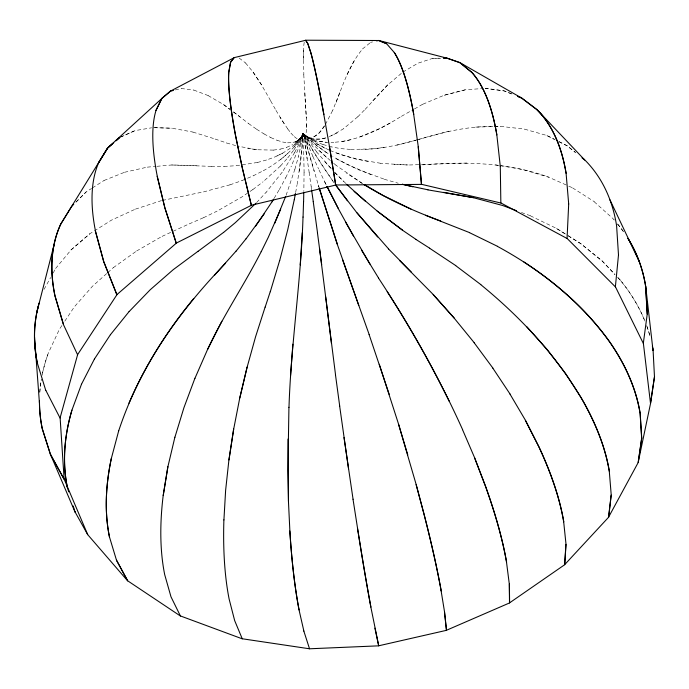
<?xml version="1.0" encoding="UTF-8"?>
<svg xmlns="http://www.w3.org/2000/svg" width="689" height="689" viewBox="0 0 689 689"><rect width="100%" height="100%" fill="white"/><g stroke="black" fill="none" stroke-linecap="round" stroke-linejoin="round"><path stroke-width="0.52" stroke-dasharray="3.44 2.58" d="M303.341 59.857L303.444 48.91M304.056 172.405L303.849 191.094M303.418 133.373L301.041 158.014L296.985 185.289M304.202 42.218L303.375 48.85L303.849 74.601M299.233 171.397L303.444 133.442L298.389 156.765M295.65 192.489L296.959 185.22M306.071 135.922L305.167 138.101L300.111 139.324L298.475 139.333L296.304 138.274M294.901 169.236L298.389 156.687M300.24 143.992L303.444 133.511M294.892 169.167L286.021 195.564M300.249 143.923L291.387 166.127M339.78 92.559L332.554 110.774M336.163 102.282C343.286 83.791 349.616 64.456 362.543 49.048M299.517 142.942L303.436 133.58M332.511 110.705L325.553 124.192M285.737 177.736L291.395 166.049M294.694 152.493L299.56 142.873M347.075 74.61L354.671 59.934M299.147 141.745L303.393 133.649M279.295 189.639L285.754 177.667M44.044 289.363L50.65 277.512M53.165 272.982L55.68 268.443M294.737 152.424L282.214 172.216M274.136 198.303L279.303 189.57M263.25 170.777C279.26 161.863 294.392 150.013 303.341 133.7M293.927 149.832L299.198 141.684M61.915 325.527L59.495 329.135L48.471 352.751A360.881 217.913 -3.8 0 0 42.253 374.351M64.809 321.152L74.317 306.881L92.386 286.348L107.114 273.188M324.441 125.863L319.024 133.055L313.021 137.412M324.485 125.923C320.488 132.822 313.9 139.807 305.106 138.058L305.615 137.499C307.837 122.676 305.201 107.527 304.839 92.627M303.272 133.744L299.482 139.247L300.258 138.119L296.52 141.865L291.886 144.983M282.257 172.147L266.04 192.42M287.701 157.927L293.988 149.771M293.97 147.041L299.129 140.487M55.602 268.495L71.088 249.883L89.846 233.752M365.153 109.37L387.778 84.73M280.466 165.989L287.761 157.867M294.832 144.328L299.56 139.221M256.627 202.566L266.075 192.352M298.768 139.85L301.248 137.206L303.117 133.778L300.18 138.127L296.434 141.874L298.768 139.85L295.676 141.693L291.886 142.683M372.827 100.766L387.804 84.816L402.083 72.75M357.746 116.889L365.127 109.301M75.928 202.118L86.177 191.887L91.62 188.433M76.023 202.084L86.271 191.852M280.526 165.937L263.017 181.853M357.712 116.811L343.768 128.542M107.828 272.56L113.315 267.651M71.01 249.926L89.768 233.804L111.463 220.144L135.492 209.094M280.69 159.443L287.873 153.346M294.909 144.302L289.234 148.97L282.679 153.147L275.187 156.816M362.492 48.971L370.57 42.417M252.846 189.561L263.069 181.793M113.254 267.711L136.689 250.934M252.906 189.501L241.761 197.045L217.001 211.187M343.794 128.619L331.176 135.905M92.421 187.899L104.099 180.458M341.873 141.503C363.379 137.878 383.136 127.809 401.403 116.26M402.876 72.087L417.904 63.224L432.589 58.401L440.615 58.134M136.637 250.994L162.122 236.31M401.403 116.346L413.546 109.405M414.485 108.957L422.891 104.125M390.336 122.918L379.673 128.593L359.727 136.99M337.317 132.839L329.264 136.603M253.087 175.884L263.319 170.726M282.766 153.122L275.273 156.791L266.755 159.943M203.444 217.75L217.061 211.135M162.07 236.37L189.242 223.847M286.521 147.412L291.972 144.974M120.816 136.939L135.027 130.617L151.606 127.809M119.972 137.352L135.122 130.609M189.191 223.908L203.505 217.69M241.985 180.596L253.156 175.841M422.891 104.203L444.224 95.203L465.118 89.803L483.101 88.502M104.013 180.492L124.623 172.241M313.323 139.583L306.527 136.319C313.159 140.168 321.393 139.858 328.334 137.025M229.971 184.859L242.054 180.552M135.423 209.137L161.493 200.594M230.048 184.816L203.419 191.938M415.786 140.203C397.966 145.457 379.561 149.022 360.967 149.616M416.759 139.919L449.865 130.944M417.706 139.712L396.812 145.146M418.679 139.428C442.984 132.202 467.96 126.027 493.488 126.526M280.345 149.134L286.607 147.403M257.402 162.492L266.841 159.908M444.233 95.28L465.118 89.889M175.29 89.94L181.276 88.502M370.518 42.339L372.594 41.934M124.537 172.276L147.368 167.117M162.44 200.421L203.488 191.887M350.529 139.798L341.882 141.581L333.812 142.339M325.441 137.989L320.101 139.049L315.157 139.092M257.479 162.466L236 165.756M273.352 150.116L280.432 149.125M384.264 147.386L372.293 148.867L350.348 149.487M147.282 167.151L155.903 166.368M156.885 166.307L171.905 164.964L197.829 165.644M422.684 164.86C464.997 161.321 508.404 162.501 548.728 177.133M224.028 166.411L236.086 165.73M466.987 163.026L408.052 165.033L380.621 163.362M494.53 126.5L500.8 126.328M475.703 127.095L493.462 126.612M494.504 126.578L500.774 126.414L524.682 129.101M287.546 142.804L291.972 142.692M273.43 150.107L256.945 149.737L247.575 148.333M432.589 58.401L440.65 58.229M211.256 166.393L224.106 166.385M313.314 139.514L319.524 141.391L326.362 142.347L333.82 142.416M171.819 164.99L211.342 166.359M153.656 127.663L172.078 128.206M154.586 127.706L171.983 128.214L193.049 132.09M394.048 164.456L408.095 164.955M350.365 149.41L340.461 148.583L331.357 146.86M181.173 88.493L193.953 90.087M485.22 88.252L504.159 90.853L512.849 94.367L504.159 90.948L485.22 88.347M319.515 141.314L326.353 142.27M380.655 163.284L356.049 159.125L334.733 152.553M257.031 149.728L237.455 146.085M282.585 142.012L287.632 142.812M495.434 164.843L498.586 165.386M499.637 165.558L522.796 169.537L548.677 177.211L567.882 185.703M367.986 161.484L345 156.05L330.065 150.512M323.02 144.492L331.34 146.938M226.612 142.993L236.465 145.81M524.656 129.188L546.954 135.518L554.292 139.238M384.255 179.261L398.242 183.24M276.987 140.28L282.662 142.02M192.954 132.099L215.192 139.032M336.318 158.815L358.624 169.813L384.316 179.2M215.097 139.04L226.707 142.985M521.461 212.522L530.461 215.76M193.859 90.078L208.19 95.582M371.104 174.696L347.084 164.43L332.753 156.636M323.003 144.569L315.484 141.443L308.758 137.74M270.777 137.585L277.073 140.289M329.127 150.099L316.949 143.889L302.884 133.365L317.724 146.499L329.247 154.396M568.787 186.202L572.671 187.839M530.392 215.821L556.6 228.447L567.288 235.147M558.882 141.564L567.133 145.741L575.504 152.467M546.928 135.612L555.179 139.789M558.848 141.65L567.107 145.827L575.479 152.562M263.956 133.899L270.863 137.593M316.983 143.829L325.423 148.402M315.467 141.512L308.741 137.817L302.85 133.425L309.43 138.868M208.095 95.564L223.667 104.625L230.238 109.525M305.158 136.052L307.664 137.576L310.661 138.239L306.553 136.388L302.841 133.571L305.158 136.052L302.91 133.692L301.506 138.411L295.598 141.684L298.69 139.841L301.171 137.189L303.039 133.769L302.454 136.534L300.111 139.324L296.382 138.3L293.815 136.215M362.362 183.438L335.999 165.282M362.293 183.481L346.55 173.12M568.175 235.707L580.655 243.527L602.177 260.907L614.993 274.472M556.531 228.515L567.219 235.216M568.115 235.767L580.586 243.587L602.108 260.976L614.924 274.532M256.532 129.222L264.042 133.916M572.619 187.916L594.202 201.627M302.833 133.494L307.759 136.965M326.577 152.769L309.792 140.056M248.54 123.546L256.627 129.239M233.519 111.971L240.091 116.872M223.572 104.616L230.143 109.508M233.433 111.962L248.634 123.555M305.167 138.101L302.91 133.692L304.538 137.628M239.135 58.031L245.62 63.009M330.427 160.597L317.586 149.324M333.588 163.293L336.068 165.239M594.151 201.705L612.814 218.482A360.347 213.349 -25.7 0 1 614.209 220.024A360.338 213.349 -25.7 0 0 612.754 218.559M326.405 157.29L309.783 141.297M345.912 183.532L333.812 171.518L343.656 181.405M617.844 277.486L620.686 280.501M617.766 277.546L620.617 280.561A361.82 219.162 -7.1 0 1 645.197 321.703M290.939 133.089L293.893 136.241M324.846 161.691L331.745 169.253L316.707 152.002M302.936 133.304L309.852 141.254M245.525 62.975L253.13 72.095L261.579 84.893M287.657 128.877L291.016 133.123M316.785 151.976L303.005 133.261L315.08 154.422L334.131 182.981L322.245 165.601L308.793 143.605M303.082 133.235L309.49 142.485M287.735 128.912L279.932 117.147M253.044 72.061L261.493 84.859L270.777 100.982M284.066 123.607L275.497 109.603M270.691 100.947L275.574 109.637M324.597 181.681L326.483 185.47L318.473 168.814M312.84 156.412L318.551 168.822M312.918 156.42L303.16 133.227M307.811 144.535L303.238 133.244L307.173 158.651M318.266 184.971L318.904 187.012L303.238 133.244L314.089 171.139M305.175 145.56L309.163 172.379M309.103 172.336L311.204 186.719M311.144 186.676L311.652 189.914M303.771 74.55L306.286 118.198M303.375 133.313L304.099 172.465M306.372 124.304L306.39 129.299M39.824 392.23A360.89 217.905 -3.8 0 1 41.34 379.518M42.098 375.333A360.89 217.905 -3.8 0 1 48.531 352.682M646.661 325.561A361.82 219.162 -7.1 0 1 650.201 336.809M617.611 223.968A360.347 213.349 -25.7 0 1 624.527 233.106M620.617 280.561A361.811 219.162 -7.1 0 1 645.119 321.772M646.945 326.629A361.811 219.162 -7.1 0 1 650.123 336.878M617.559 224.046A360.338 213.349 -25.7 0 1 624.475 233.183M39.764 392.299A360.881 217.913 -3.8 0 1 41.271 379.587"/><path stroke-width="1.03" d="M288.019 439.031L288.441 501.23L289.88 531.055A371.371 75.377 -84.7 0 0 299.095 609.963M303.599 201.739L303.78 192.102M288.932 407.302L287.89 470.501L288.484 501.282M303.057 217.104L303.556 201.679M303.014 217.044C301.059 280.681 291.016 343.725 288.984 407.363M568.692 203.892L567.064 238.489L500.825 202.91M302.273 232.77L300.232 264.929M223.925 519.954L225.622 490.327L228.92 459.907L233.666 429.006M565.927 544.362L564.627 564.704L608.663 517.172L611.229 495.064L609.317 471.638A366.264 186.986 28.5 0 0 581.146 397.88C555.179 354.189 519.962 316.664 480.724 284.609M290.56 375.6L292.868 344.19M618.515 254.706L615.372 286.857L567.064 238.385M611.134 495.098L608.559 517.198L638.247 462.44L641.735 438.187L640.202 413.512A363.861 210.386 11.4 0 0 609.438 341.511C580.526 301.196 540.736 269.89 497.38 246.343M654.55 376.582L650.58 403.306L638.152 462.491L641.648 438.238L640.107 413.555A363.852 210.395 11.4 0 0 609.352 341.563C586.485 309.645 556.652 283.403 523.907 261.975M228.946 459.968L233.692 429.066L239.763 397.966L247.101 367.099M116.536 560.226L127.68 580.81L180.432 616.018L170.993 596.82L164.697 574.635A367.375 171.216 -56.8 0 1 163.198 495.494L167.892 466.634M163.207 495.58L167.901 466.703L174.877 437.231M294.315 199.681L295.426 193.445M294.289 199.621L287.752 229.652L279.691 260.588M239.789 398.027L247.127 367.168L255.593 336.706L265.136 307.044M36.836 312.324L53.957 245.258M118.689 430.832L111.308 458.564A364.886 201.231 -40.4 0 0 109.499 537.205M279.665 260.52L270.295 291.723M174.885 437.3L183.937 407.673L194.909 378.295M265.162 307.113L270.26 291.654M67.419 487.864A362.629 216.923 -22.5 0 1 71.897 410.222L81.483 384.247M118.68 430.901C134.665 382.326 161.312 337.851 193.73 298.492M285.634 196.477L274.73 223.262M280.664 209.215L268.236 237.429L261.217 251.692M194.918 378.364L207.596 349.392L221.832 321.238M128.955 403.211C151.339 350.537 185.996 304.168 225.587 263.207M155.912 110.412L161.837 98.381L170.381 91.155L234.157 57.704L230.617 62.329L228.826 72.285A358.659 40.935 70.9 0 0 235.681 135.966L242.425 168.228L251.407 205.305L176.195 243.148L164.783 207.725L157.161 176.298M170.484 91.172L161.949 98.398L156.015 110.429A358.65 93.876 58.7 0 0 157.281 176.315L164.904 207.742L176.315 243.165L116.811 294.703L103.66 261.613L95.435 231.409M207.604 349.461C223.21 315.614 244.362 284.807 261.209 251.623M81.44 384.316L94.445 358.978M272.069 201.765L273.636 199.095M112.264 144.035L107.639 148.049L98.587 162.828A358.736 140.651 45.5 0 0 95.556 231.401L103.781 261.605L116.941 294.694L77.478 354.809M45.87 390.422L60.046 418.025L77.59 354.775L63.371 324.441L54.879 295.71A359.047 178.365 30.8 0 1 60.598 224.338L71.63 206.467M98.475 162.837L107.536 148.057L161.949 98.398M60.589 224.338L107.639 148.049M255.43 226.414L272.086 201.696M94.41 359.047L110.455 334.639M264.12 213.978L246.076 238.799M110.421 334.708L129.162 311.497M236.112 251.106L246.094 238.721M236.12 251.037L214.529 275.238M129.127 311.566L150.202 289.768L173.266 269.64L198.036 251.278M71.535 206.502L73.732 204.314M255.895 203.289L235.328 222.65L223.546 232.469M116.122 140.694L119.206 138.024M107.536 148.057L113.702 142.709M116.019 140.702L119.877 137.361M223.581 232.4L198.001 251.347M170.381 91.155L173.43 90.44M376.573 40.901L378.649 40.505L386.615 43.743L394.306 52.528A358.668 69.417 -85.3 0 1 413.753 114.408M242.227 638.763L309.533 648.788L378.735 645.834L370.846 607.069A372.198 16.174 82.9 0 1 357.565 528.73M443.638 58.074L446.661 58.005L459.864 62.587L521.53 97.976L536.886 109.646A358.917 161.829 -58.7 0 1 566.108 173.482L568.692 203.987M443.664 58.16L446.687 58.091L459.89 62.673L471.87 72.474A358.719 119.516 -72.6 0 1 496.847 134.932M378.649 40.505L305.572 40.212L307.75 43.45L310.756 52.338A358.668 14.736 82.7 0 1 323.916 114.624M427.921 189.871L473.593 197.665M443.561 192.334L473.532 197.726L502.66 205.494L516.5 210.688M427.981 189.811L402.35 184.316M402.41 184.256L412.823 186.788M446.687 58.091L378.588 40.418L386.555 43.665M180.415 615.94L242.261 638.832L234.673 620.617L229.127 599.077A369.674 128.361 -71.4 0 1 223.891 519.876M440.719 220.997C414.106 211.265 388.14 199.509 364.033 184.557M425.509 215.269L469.588 232.624M517.672 96.314L521.539 97.881L536.895 109.551L584.685 159.96L582.179 157.945M517.672 96.408L521.53 97.976M410.885 209.017L383.11 195.487L364.102 184.506M469.519 232.675L497.458 246.3M415.872 239.384L429.66 248.195M429.583 248.221L455.73 265.575M415.949 239.359L402.505 230.212L377.15 211.101M402.591 230.186L377.227 211.067L354.086 191.37M455.644 265.601L480.81 284.583M582.205 157.85L584.72 159.865A359.425 193.764 -43.1 0 1 616.586 225.613L618.481 254.801M459.864 62.587L471.844 72.388A358.728 119.507 -72.6 0 1 496.821 134.829L500.317 166.574M365.377 201.248L346.584 184.264M388.544 248.962L411.402 272.207M399.801 260.718L433.243 294.539L454.258 318.111M388.622 248.953L356.954 212.858L335.336 184.661M526.904 326.827L547.316 349.702L565.54 373.464L581.24 397.854A366.272 186.969 28.5 0 1 609.412 471.603M433.166 294.548L454.172 318.129L474.221 342.717M377.684 236.999L357.031 212.849M75.118 512.048L87.71 534.647L127.672 580.887L116.519 560.303L109.517 537.127A364.894 201.231 -40.4 0 1 111.325 458.486M347.445 200.792L335.414 184.652M474.135 342.726L492.902 368.115M492.816 368.124L510.075 394.082M378.468 278.012C410.299 326.345 438.85 376.866 462.612 429.66M387.175 291.636C409.964 326.93 430.668 363.551 449.219 401.248M378.545 278.02L361.553 250.219M369.984 264.188L345.671 222.289M509.989 394.091L525.483 420.35L538.85 446.627A368.693 149.875 43.9 0 1 563.791 521.883M353.543 236.232L338.239 208.5L326.956 186.409M39.497 402.927A360.89 217.905 -3.8 0 0 42.313 428.756L50.478 454.396L64.206 479.277L87.71 534.647M338.316 208.509L327.034 186.426M525.388 420.368L538.755 446.636A368.693 149.892 43.9 0 1 563.688 521.892L566.022 544.353L564.73 564.687L509.507 602.901L509.283 583.91L506.51 562.172A370.708 101.214 57.7 0 0 485.245 485.659L474.6 457.901M615.406 286.762L643.319 343.406L647.255 313.926L645.688 286.348A360.347 213.349 -25.7 0 0 627.955 238.325M609.972 199.905L639.03 261.114M462.526 429.652L474.687 457.909L485.332 485.667A370.708 101.197 57.7 0 1 506.604 562.181M50.478 454.396L75.075 512.125L73.198 505.984M358.78 305.442L337.274 244.242L319.145 188.011M369.166 334.527L342.493 259.598M369.089 334.501L389.259 394.452M337.343 244.268L319.222 188.037M379.286 364.266L398.767 424.76L407.776 454.895M303.832 631.072L309.533 648.788M67.78 488.794L68.736 491.834M45.775 390.474L37.404 363.249A359.718 204.667 14.3 0 1 38.343 306.105M398.69 424.734L416.182 484.565L423.864 513.408A371.948 44.346 70.5 0 1 441.201 590.955A371.957 44.363 70.5 0 0 423.787 513.383L416.104 484.539M63.483 324.407L54.982 295.676A359.047 178.348 30.8 0 1 60.692 224.304M303.883 631.124L299.035 609.903A371.388 75.359 -84.7 0 1 289.828 530.995M374.911 628.153L378.666 645.8L446.515 630.314L444.594 612.228L441.124 590.929M329.583 147.213L323.83 114.555A358.676 14.719 82.7 0 0 310.679 52.278L307.75 43.45L305.658 40.272L234.062 57.669L230.522 62.286L228.722 72.242A358.659 40.952 70.9 0 0 235.569 135.922L242.313 168.185L251.296 205.262L335.732 185.057L329.583 147.213L335.638 184.988L421.504 184.394L418.283 146.774L413.684 114.322A358.685 69.408 -85.3 0 0 394.254 52.45M353.009 499.206L357.634 528.764A372.181 16.192 82.9 0 0 370.915 607.112M344 437.532L353.069 499.249M348.531 468.727L339.651 406.062M311.738 190.931L313.28 201.601M313.219 201.558L317.483 232.606M335.448 374.601L339.711 406.105M317.422 232.563L321.677 264.654M319.532 248.505L335.509 374.644M325.69 296.856L331.435 343.415M643.38 343.32L650.502 403.375L654.472 376.65L653.103 350.503A361.82 219.162 -7.1 0 0 652.371 346.257M645.688 286.348L653.026 350.572A361.811 219.162 -7.1 0 0 652.492 347.385M444.508 612.202L446.429 630.289L509.602 602.909L509.378 583.919M418.223 146.688L421.435 184.299L500.851 203.014L500.292 166.48M34.536 337.042L39.437 402.987M60.132 417.965L64.137 479.346L50.409 454.464L42.253 428.816A360.881 217.913 -3.8 0 1 39.437 400.852M647.195 314.012L645.627 286.426A360.338 213.349 -25.7 0 0 627.903 238.411M67.453 487.786A362.638 216.923 -22.5 0 1 71.94 410.153M37.318 363.31A359.71 204.676 14.3 0 1 39.101 303.117M536.886 109.56A358.935 161.82 -58.7 0 1 566.108 173.378"/></g></svg>
